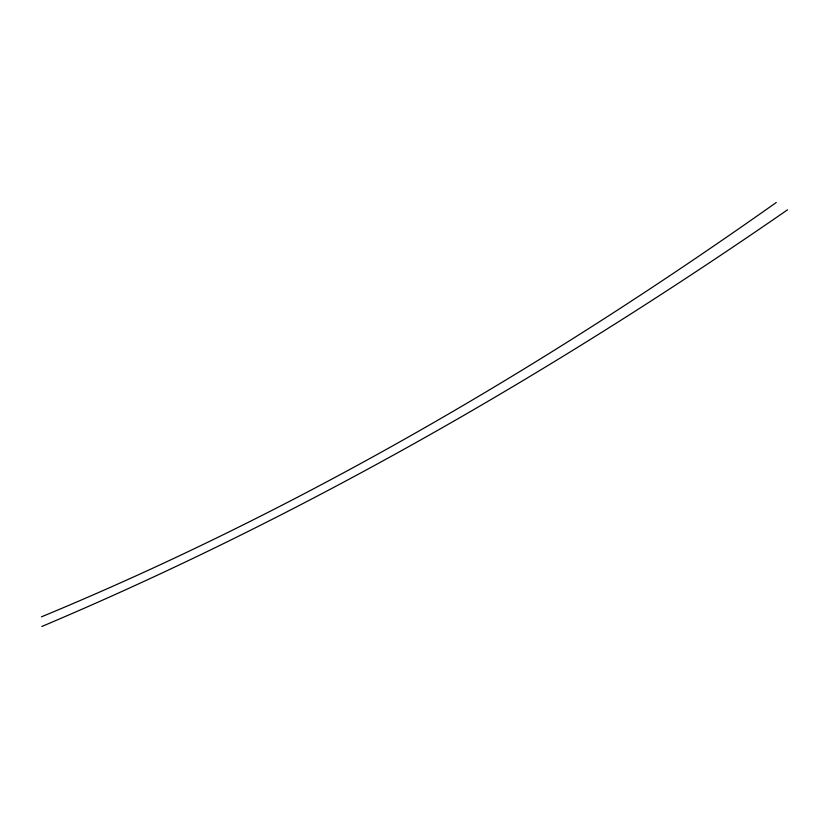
<?xml version="1.0" encoding="UTF-8"?>
<svg xmlns="http://www.w3.org/2000/svg" width="829" height="829" viewBox="0 0 829 829"><rect width="100%" height="100%" fill="white"/><g stroke="black" fill="none" stroke-linecap="round" stroke-linejoin="round"><path stroke-width="1.24" d="M776.255 202.504C546.342 365.081 302.015 509.058 41.45 616.838M787.55 209.789C553.057 372.003 304.699 515.42 41.802 626.496"/></g></svg>
